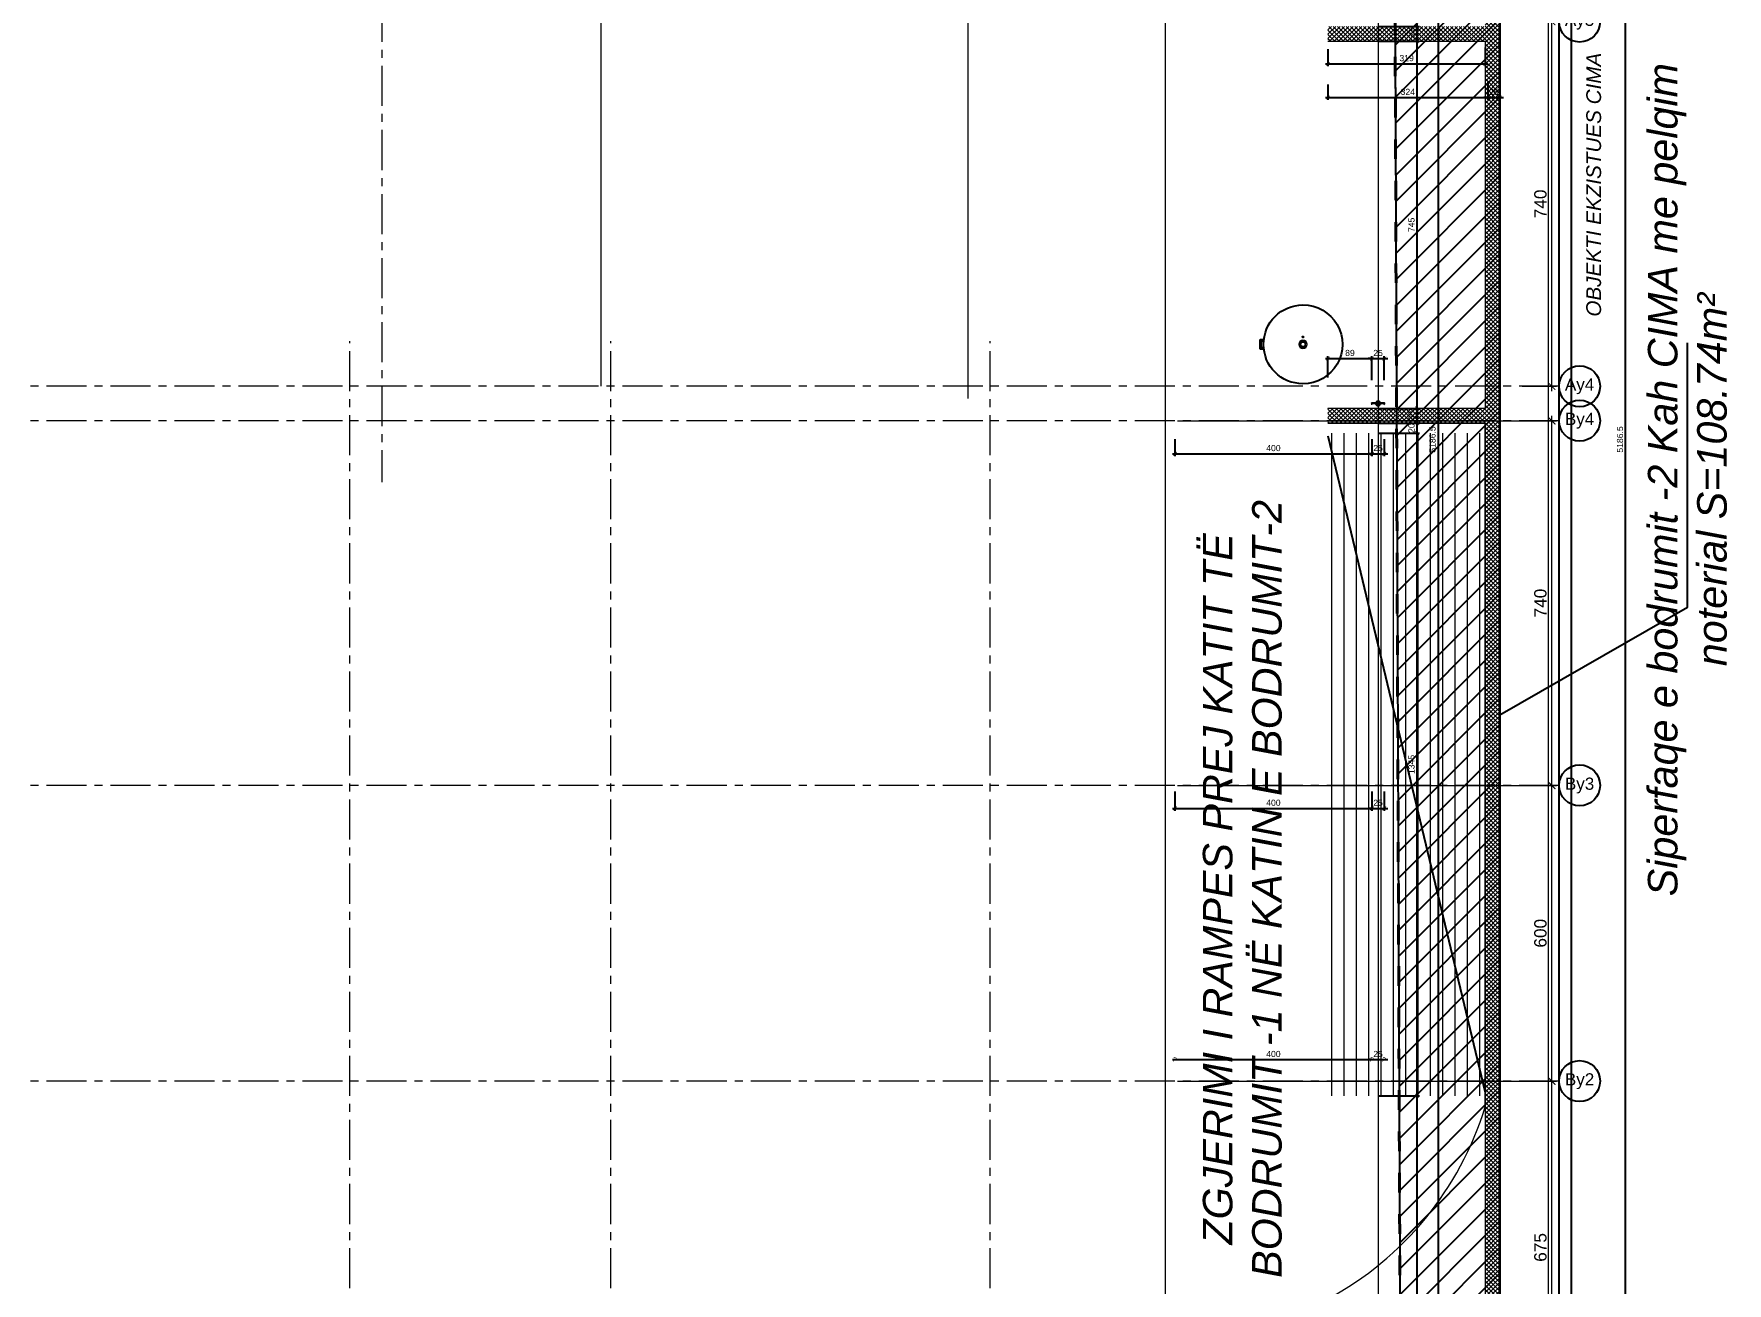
# Model space of a CAD drawing. Header units: centimetres. Extents: x 54080 to 84019, y -57712 to -39496.
# Drawn here: x 66778 to 70216, y -53832 to -51297 of the extents above; entities that cross this region are included whole.
import ezdxf
from ezdxf.enums import TextEntityAlignment as Align

# ---------------------------------------------------------------- set-up
doc = ezdxf.new("R2010")
doc.units = ezdxf.units.CM
doc.header["$LTSCALE"] = 50
doc.header["$MEASUREMENT"] = 0
for name, pattern in [('23486-A01$0${ Chain Double-Dash }', [0]), ('AXES', [2, 1.25, -0.25, 0.25, -0.25]), ('CACHE', [0.375, 0.25, -0.125]), ('CONTINU', [0]), ('Dot & Dashed', [335.138881, 158.75, -88.194444, 0, -88.194437])]:
    doc.linetypes.add(name, pattern=pattern)
doc.layers.get('0').update_dxf_attribs({"color": 8})
for name, color, linetype in [('AXES', 10, 'AXES'), ('BETON COUPE', 3, 'CONTINU'), ('BORD', 5, 'Continuous'), ('COTE 50ème', 1, 'Continuous'), ('TEXTE', 7, 'Continuous')]:
    doc.layers.add(name, color=color, linetype=linetype)
for name, color, linetype, lineweight in [('BETON CACHE', 4, 'CACHE', 5), ('BETON HACHURE', 253, 'Continuous', 13), ('EXISTANT BORD', 251, 'Continuous', 60), ('EXISTANT COUPE', 251, 'Continuous', 40), ('JOINT JEKTO', 150, 'AXES', 35), ('MACONNERIE COUPE', 7, 'Continuous', 30), ('New_SANITARI BANJO_Pen_No__15', 214, 'Continuous', 25)]:
    doc.layers.add(name, color=color, linetype=linetype, lineweight=lineweight)
doc.layers.add('FMULT', color=150, linetype='Continuous', plot=False)
doc.layers.add('HORS GEL', color=7, linetype='CACHE', lineweight=15, true_color=0x00661a)
doc.layers.add('New_2D Drafting - General_Pen_No__4', color=252, linetype='Continuous', lineweight=13, true_color=0x696969)
doc.styles.add('FN_TEXT_1.50', font='arial.ttf', dxfattribs={"height": 10})
doc.styles.add('RS_TEXT_1.50', font='arial.ttf', dxfattribs={"height": 12.5})
doc.styles.add('RS_TXT_100', font='arial.ttf', dxfattribs={"height": 25})
doc.styles.add('RS_TXT_50', font='arial.ttf', dxfattribs={"height": 12.5})
doc.dimstyles.new('RS_100CM_LINEAIRE', dxfattribs={"dimscale": 10, "dimtxt": 25, "dimasz": 1.5, "dimexe": 1, "dimexo": 2.5, "dimgap": 1, "dimtad": 1, "dimdec": 1, "dimrnd": 0.5, "dimdsep": 46, "dimtxsty": 'RS_TXT_100', "dimblk1": 'ARCHTICK', "dimblk2": 'ARCHTICK', "dimsah": 1, "dimcen": 2.5, "dimdle": 1, "dimclrt": 4, "dimadec": 0, "dimazin": 2, "dimtfac": 1, "dimtdec": 1, "dimtix": 1, "dimtmove": 2, "dimatfit": 3, "dimfxl": 1, "dimtolj": 1, "dimtzin": 0, "dimarcsym": 0})
doc.dimstyles.new('RS_50CM_LINEAIRE', dxfattribs={"dimscale": 5, "dimtxt": 12.5, "dimasz": 1.5, "dimexe": 1, "dimexo": 2.5, "dimgap": 1, "dimtad": 1, "dimdec": 1, "dimrnd": 0.5, "dimdsep": 46, "dimtxsty": 'RS_TXT_50', "dimblk1": 'ARCHTICK', "dimblk2": 'ARCHTICK', "dimsah": 1, "dimcen": 2.5, "dimdle": 1, "dimclrt": 4, "dimadec": 0, "dimazin": 2, "dimtfac": 1, "dimtdec": 1, "dimtix": 1, "dimtmove": 2, "dimatfit": 3, "dimfxl": 1, "dimtolj": 1, "dimtzin": 0, "dimarcsym": 0})

# ---------------------------------------------------------------- blocks, each defined once
blk = doc.blocks.new('AXES_FN')
at = {"color": 0, "linetype": 'Continuous'}
blk.add_circle((0, 15), 22.2, dxfattribs=at)
at = {"color": 0, "style": 'FN_TEXT_1.50'}
blk.add_attdef('AXES', text='', height=12.5, dxfattribs=at).set_placement((-48.9, 20.6), align=Align.MIDDLE_CENTER)
blk = doc.blocks.new('_ArchTick')
at = {"color": 0, "linetype": 'ByBlock', "const_width": 0.15}
blk.add_lwpolyline([(-0.5, -0.5), (0.5, 0.5)], dxfattribs=at)
blk = doc.blocks.new('*D124')
at = {"layer": 'AXES', "color": 0, "linetype": 'Continuous', "lineweight": -2, "ltscale": 0.5, "transparency": 16777216}
for p, q in [((75283.4, -42304.7), (75353.4, -42304.7)), ((75343.4, -43054.7), (75343.4, -42294.7)), ((75283.4, -43044.7), (75353.4, -43044.7))]:
    blk.add_line(p, q, dxfattribs=at)
at = {"layer": 'Defpoints', "color": 0, "linetype": 'Continuous', "ltscale": 0.5, "transparency": 16777216}
for p in [(75258.4, -42304.7), (75343.4, -42304.7), (75258.4, -43044.7)]:
    blk.add_point(p, dxfattribs=at)
at = {"layer": 'AXES', "color": 0, "linetype": 'Continuous', "lineweight": -2, "ltscale": 0.5, "transparency": 16777216, "xscale": 15, "yscale": 15, "zscale": 15}
for p, rotation in [((75343.4, -42304.7), 90), ((75343.4, -43044.7), 270)]:
    blk.add_blockref('_ArchTick', p, dxfattribs=dict(at, rotation=rotation))
at = {"layer": 'AXES', "color": 4, "linetype": 'Continuous', "lineweight": 5, "ltscale": 0.5, "transparency": 16777216, "insert": (75320.6, -42674.7), "char_height": 25, "attachment_point": 5, "rotation": 90, "style": 'RS_TXT_100'}
blk.add_mtext('\\A1;740', dxfattribs=at)
blk = doc.blocks.new('*D130')
at = {"layer": 'AXES', "color": 0, "linetype": 'Continuous', "lineweight": -2, "ltscale": 0.5, "transparency": 16777216}
for p, q in [((75343.4, -45139.7), (75343.4, -44444.7)), ((74583.4, -44454.7), (75353.4, -44454.7)), ((74583.4, -45129.7), (75353.4, -45129.7))]:
    blk.add_line(p, q, dxfattribs=at)
at = {"layer": 'Defpoints', "color": 0, "linetype": 'Continuous', "ltscale": 0.5, "transparency": 16777216}
for p in [(74558.4, -44454.7), (75343.4, -44454.7), (74558.4, -45129.7)]:
    blk.add_point(p, dxfattribs=at)
at = {"layer": 'AXES', "color": 0, "linetype": 'Continuous', "lineweight": -2, "ltscale": 0.5, "transparency": 16777216, "xscale": 15, "yscale": 15, "zscale": 15}
for p, rotation in [((75343.4, -44454.7), 90), ((75343.4, -45129.7), 270)]:
    blk.add_blockref('_ArchTick', p, dxfattribs=dict(at, rotation=rotation))
at = {"layer": 'AXES', "color": 4, "linetype": 'Continuous', "lineweight": 5, "ltscale": 0.5, "transparency": 16777216, "insert": (75320.6, -44792.2), "char_height": 25, "attachment_point": 5, "rotation": 90, "style": 'RS_TXT_100'}
blk.add_mtext('\\A1;675', dxfattribs=at)
blk = doc.blocks.new('*D131')
at = {"layer": 'AXES', "color": 0, "linetype": 'Continuous', "lineweight": -2, "ltscale": 0.5, "transparency": 16777216}
for p, q in [((74583.4, -43854.7), (75353.4, -43854.7)), ((75343.4, -44464.7), (75343.4, -43844.7)), ((74583.4, -44454.7), (75353.4, -44454.7))]:
    blk.add_line(p, q, dxfattribs=at)
at = {"layer": 'Defpoints', "color": 0, "linetype": 'Continuous', "ltscale": 0.5, "transparency": 16777216}
for p in [(74558.4, -43854.7), (75343.4, -43854.7), (74558.4, -44454.7)]:
    blk.add_point(p, dxfattribs=at)
at = {"layer": 'AXES', "color": 0, "linetype": 'Continuous', "lineweight": -2, "ltscale": 0.5, "transparency": 16777216, "xscale": 15, "yscale": 15, "zscale": 15}
for p, rotation in [((75343.4, -43854.7), 90), ((75343.4, -44454.7), 270)]:
    blk.add_blockref('_ArchTick', p, dxfattribs=dict(at, rotation=rotation))
at = {"layer": 'AXES', "color": 4, "linetype": 'Continuous', "lineweight": 5, "ltscale": 0.5, "transparency": 16777216, "insert": (75320.6, -44154.7), "char_height": 25, "attachment_point": 5, "rotation": 90, "style": 'RS_TXT_100'}
blk.add_mtext('\\A1;600', dxfattribs=at)
blk = doc.blocks.new('*D132')
at = {"layer": 'AXES', "color": 0, "linetype": 'Continuous', "lineweight": -2, "ltscale": 0.5, "transparency": 16777216}
for p, q in [((75343.4, -43864.7), (75343.4, -43104.7)), ((74583.4, -43114.7), (75353.4, -43114.7)), ((74583.4, -43854.7), (75353.4, -43854.7))]:
    blk.add_line(p, q, dxfattribs=at)
at = {"layer": 'Defpoints', "color": 0, "linetype": 'Continuous', "ltscale": 0.5, "transparency": 16777216}
for p in [(74558.4, -43114.7), (75343.4, -43114.7), (74558.4, -43854.7)]:
    blk.add_point(p, dxfattribs=at)
at = {"layer": 'AXES', "color": 0, "linetype": 'Continuous', "lineweight": -2, "ltscale": 0.5, "transparency": 16777216, "xscale": 15, "yscale": 15, "zscale": 15}
for p, rotation in [((75343.4, -43114.7), 90), ((75343.4, -43854.7), 270)]:
    blk.add_blockref('_ArchTick', p, dxfattribs=dict(at, rotation=rotation))
at = {"layer": 'AXES', "color": 4, "linetype": 'Continuous', "lineweight": 5, "ltscale": 0.5, "transparency": 16777216, "insert": (75320.6, -43484.7), "char_height": 25, "attachment_point": 5, "rotation": 90, "style": 'RS_TXT_100'}
blk.add_mtext('\\A1;740', dxfattribs=at)
blk = doc.blocks.new('*D1641')
at = {"layer": 'COTE 50ème', "color": 0, "lineweight": -2, "ltscale": 0.5, "transparency": 16777216}
for p, q in [((69089.8, -53378.8), (69499.8, -53378.8)), ((69094.8, -53374.7), (69094.8, -53373.8)), ((69494.8, -53374.7), (69494.8, -53373.8))]:
    blk.add_line(p, q, dxfattribs=at)
at = {"layer": 'Defpoints', "color": 0, "ltscale": 0.5, "transparency": 16777216}
for p in [(69094.8, -53387.2), (69494.8, -53378.8), (69494.8, -53387.2)]:
    blk.add_point(p, dxfattribs=at)
at = {"layer": 'COTE 50ème', "color": 0, "lineweight": -2, "ltscale": 0.5, "transparency": 16777216, "xscale": 7.5, "yscale": 7.5, "zscale": 7.5, "rotation": 180}
blk.add_blockref('_ArchTick', (69094.8, -53378.8), dxfattribs=at)
at = {"layer": 'COTE 50ème', "color": 0, "lineweight": -2, "ltscale": 0.5, "transparency": 16777216, "xscale": 7.5, "yscale": 7.5, "zscale": 7.5}
blk.add_blockref('_ArchTick', (69494.8, -53378.8), dxfattribs=at)
at = {"layer": 'COTE 50ème', "color": 4, "ltscale": 0.5, "transparency": 16777216, "insert": (69294.8, -53367.4), "char_height": 12.5, "attachment_point": 5, "style": 'RS_TXT_50'}
blk.add_mtext('\\A1;400', dxfattribs=at)
blk = doc.blocks.new('*D1642')
at = {"layer": 'COTE 50ème', "color": 0, "lineweight": -2, "ltscale": 0.5, "transparency": 16777216}
for p, q in [((69494.8, -53378.8), (69487.3, -53378.8)), ((69494.8, -53374.7), (69494.8, -53373.8)), ((69494.8, -53378.8), (69519.8, -53378.8)), ((69519.8, -53374.7), (69519.8, -53373.8)), ((69519.8, -53378.8), (69527.3, -53378.8))]:
    blk.add_line(p, q, dxfattribs=at)
at = {"layer": 'Defpoints', "color": 0, "ltscale": 0.5, "transparency": 16777216}
for p in [(69494.8, -53387.2), (69519.8, -53378.8), (69519.8, -53387.2)]:
    blk.add_point(p, dxfattribs=at)
at = {"layer": 'COTE 50ème', "color": 0, "lineweight": -2, "ltscale": 0.5, "transparency": 16777216, "xscale": 7.5, "yscale": 7.5, "zscale": 7.5}
blk.add_blockref('_ArchTick', (69494.8, -53378.8), dxfattribs=at)
at = {"layer": 'COTE 50ème', "color": 0, "lineweight": -2, "ltscale": 0.5, "transparency": 16777216, "xscale": 7.5, "yscale": 7.5, "zscale": 7.5, "rotation": 180}
blk.add_blockref('_ArchTick', (69519.8, -53378.8), dxfattribs=at)
at = {"layer": 'COTE 50ème', "color": 4, "ltscale": 0.5, "transparency": 16777216, "insert": (69507.3, -53367.4), "char_height": 12.5, "attachment_point": 5, "style": 'RS_TXT_50'}
blk.add_mtext('\\A1;25', dxfattribs=at)
blk = doc.blocks.new('*D1663')
at = {"layer": 'COTE 50ème', "color": 0, "lineweight": -2, "ltscale": 0.5, "transparency": 16777216}
for p, q in [((69094.8, -52834.9), (69094.8, -52874)), ((69494.8, -52834.9), (69494.8, -52874)), ((69089.8, -52869), (69499.8, -52869))]:
    blk.add_line(p, q, dxfattribs=at)
at = {"layer": 'Defpoints', "color": 0, "ltscale": 0.5, "transparency": 16777216}
for p in [(69094.8, -52822.4), (69494.8, -52822.4), (69494.8, -52869)]:
    blk.add_point(p, dxfattribs=at)
at = {"layer": 'COTE 50ème', "color": 0, "lineweight": -2, "ltscale": 0.5, "transparency": 16777216, "xscale": 7.5, "yscale": 7.5, "zscale": 7.5, "rotation": 180}
blk.add_blockref('_ArchTick', (69094.8, -52869), dxfattribs=at)
at = {"layer": 'COTE 50ème', "color": 0, "lineweight": -2, "ltscale": 0.5, "transparency": 16777216, "xscale": 7.5, "yscale": 7.5, "zscale": 7.5}
blk.add_blockref('_ArchTick', (69494.8, -52869), dxfattribs=at)
at = {"layer": 'COTE 50ème', "color": 4, "ltscale": 0.5, "transparency": 16777216, "insert": (69294.8, -52857.6), "char_height": 12.5, "attachment_point": 5, "style": 'RS_TXT_50'}
blk.add_mtext('\\A1;400', dxfattribs=at)
blk = doc.blocks.new('*D1664')
at = {"layer": 'COTE 50ème', "color": 0, "lineweight": -2, "ltscale": 0.5, "transparency": 16777216}
for p, q in [((69494.8, -52834.9), (69494.8, -52874)), ((69519.8, -52834.9), (69519.8, -52874)), ((69494.8, -52869), (69487.3, -52869)), ((69494.8, -52869), (69519.8, -52869)), ((69519.8, -52869), (69527.3, -52869))]:
    blk.add_line(p, q, dxfattribs=at)
at = {"layer": 'Defpoints', "color": 0, "ltscale": 0.5, "transparency": 16777216}
for p in [(69494.8, -52822.4), (69519.8, -52822.4), (69519.8, -52869)]:
    blk.add_point(p, dxfattribs=at)
at = {"layer": 'COTE 50ème', "color": 0, "lineweight": -2, "ltscale": 0.5, "transparency": 16777216, "xscale": 7.5, "yscale": 7.5, "zscale": 7.5}
blk.add_blockref('_ArchTick', (69494.8, -52869), dxfattribs=at)
at = {"layer": 'COTE 50ème', "color": 0, "lineweight": -2, "ltscale": 0.5, "transparency": 16777216, "xscale": 7.5, "yscale": 7.5, "zscale": 7.5, "rotation": 180}
blk.add_blockref('_ArchTick', (69519.8, -52869), dxfattribs=at)
at = {"layer": 'COTE 50ème', "color": 4, "ltscale": 0.5, "transparency": 16777216, "insert": (69507.3, -52857.6), "char_height": 12.5, "attachment_point": 5, "style": 'RS_TXT_50'}
blk.add_mtext('\\A1;25', dxfattribs=at)
blk = doc.blocks.new('*D1768')
at = {"layer": 'COTE 50ème', "color": 0, "lineweight": -2, "ltscale": 0.5, "transparency": 16777216}
for p, q in [((69400.6, -51956.2), (69499.8, -51956.2)), ((69405.6, -51994.3), (69405.6, -51951.2)), ((69494.8, -51999.9), (69494.8, -51951.2))]:
    blk.add_line(p, q, dxfattribs=at)
at = {"layer": 'Defpoints', "color": 0, "ltscale": 0.5, "transparency": 16777216}
for p in [(69494.8, -51956.2), (69405.6, -52006.8), (69494.8, -52012.4)]:
    blk.add_point(p, dxfattribs=at)
at = {"layer": 'COTE 50ème', "color": 0, "lineweight": -2, "ltscale": 0.5, "transparency": 16777216, "xscale": 7.5, "yscale": 7.5, "zscale": 7.5, "rotation": 180}
blk.add_blockref('_ArchTick', (69405.6, -51956.2), dxfattribs=at)
at = {"layer": 'COTE 50ème', "color": 0, "lineweight": -2, "ltscale": 0.5, "transparency": 16777216, "xscale": 7.5, "yscale": 7.5, "zscale": 7.5}
blk.add_blockref('_ArchTick', (69494.8, -51956.2), dxfattribs=at)
at = {"layer": 'COTE 50ème', "color": 4, "ltscale": 0.5, "transparency": 16777216, "insert": (69450.2, -51944.9), "char_height": 12.5, "attachment_point": 5, "style": 'RS_TXT_50'}
blk.add_mtext('\\A1;89', dxfattribs=at)
blk = doc.blocks.new('*D1769')
at = {"layer": 'COTE 50ème', "color": 0, "lineweight": -2, "ltscale": 0.5, "transparency": 16777216}
for p, q in [((69494.8, -51956.2), (69487.3, -51956.2)), ((69494.8, -51999.9), (69494.8, -51951.2)), ((69494.8, -51956.2), (69519.8, -51956.2)), ((69519.8, -51999.9), (69519.8, -51951.2)), ((69519.8, -51956.2), (69527.3, -51956.2))]:
    blk.add_line(p, q, dxfattribs=at)
at = {"layer": 'Defpoints', "color": 0, "ltscale": 0.5, "transparency": 16777216}
for p in [(69519.8, -51956.2), (69494.8, -52012.4), (69519.8, -52012.4)]:
    blk.add_point(p, dxfattribs=at)
at = {"layer": 'COTE 50ème', "color": 0, "lineweight": -2, "ltscale": 0.5, "transparency": 16777216, "xscale": 7.5, "yscale": 7.5, "zscale": 7.5}
blk.add_blockref('_ArchTick', (69494.8, -51956.2), dxfattribs=at)
at = {"layer": 'COTE 50ème', "color": 0, "lineweight": -2, "ltscale": 0.5, "transparency": 16777216, "xscale": 7.5, "yscale": 7.5, "zscale": 7.5, "rotation": 180}
blk.add_blockref('_ArchTick', (69519.8, -51956.2), dxfattribs=at)
at = {"layer": 'COTE 50ème', "color": 4, "ltscale": 0.5, "transparency": 16777216, "insert": (69507.3, -51944.9), "char_height": 12.5, "attachment_point": 5, "style": 'RS_TXT_50'}
blk.add_mtext('\\A1;25', dxfattribs=at)
blk = doc.blocks.new('*D1784')
at = {"layer": 'COTE 50ème', "color": 0, "lineweight": -2, "ltscale": 0.5, "transparency": 16777216}
for p, q in [((69089.8, -52149.3), (69499.8, -52149.3)), ((69094.8, -52119.9), (69094.8, -52154.3)), ((69494.8, -52119.9), (69494.8, -52154.3))]:
    blk.add_line(p, q, dxfattribs=at)
at = {"layer": 'Defpoints', "color": 0, "ltscale": 0.5, "transparency": 16777216}
for p in [(69094.8, -52107.4), (69494.8, -52107.4), (69494.8, -52149.3)]:
    blk.add_point(p, dxfattribs=at)
at = {"layer": 'COTE 50ème', "color": 0, "lineweight": -2, "ltscale": 0.5, "transparency": 16777216, "xscale": 7.5, "yscale": 7.5, "zscale": 7.5, "rotation": 180}
blk.add_blockref('_ArchTick', (69094.8, -52149.3), dxfattribs=at)
at = {"layer": 'COTE 50ème', "color": 0, "lineweight": -2, "ltscale": 0.5, "transparency": 16777216, "xscale": 7.5, "yscale": 7.5, "zscale": 7.5}
blk.add_blockref('_ArchTick', (69494.8, -52149.3), dxfattribs=at)
at = {"layer": 'COTE 50ème', "color": 4, "ltscale": 0.5, "transparency": 16777216, "insert": (69294.8, -52137.9), "char_height": 12.5, "attachment_point": 5, "style": 'RS_TXT_50'}
blk.add_mtext('\\A1;400', dxfattribs=at)
blk = doc.blocks.new('*D1785')
at = {"layer": 'COTE 50ème', "color": 0, "lineweight": -2, "ltscale": 0.5, "transparency": 16777216}
for p, q in [((69494.8, -52149.3), (69487.3, -52149.3)), ((69494.8, -52119.9), (69494.8, -52154.3)), ((69494.8, -52149.3), (69519.8, -52149.3)), ((69519.8, -52119.9), (69519.8, -52154.3)), ((69519.8, -52149.3), (69527.3, -52149.3))]:
    blk.add_line(p, q, dxfattribs=at)
at = {"layer": 'Defpoints', "color": 0, "ltscale": 0.5, "transparency": 16777216}
for p in [(69494.8, -52107.4), (69519.8, -52107.4), (69519.8, -52149.3)]:
    blk.add_point(p, dxfattribs=at)
at = {"layer": 'COTE 50ème', "color": 0, "lineweight": -2, "ltscale": 0.5, "transparency": 16777216, "xscale": 7.5, "yscale": 7.5, "zscale": 7.5}
blk.add_blockref('_ArchTick', (69494.8, -52149.3), dxfattribs=at)
at = {"layer": 'COTE 50ème', "color": 0, "lineweight": -2, "ltscale": 0.5, "transparency": 16777216, "xscale": 7.5, "yscale": 7.5, "zscale": 7.5, "rotation": 180}
blk.add_blockref('_ArchTick', (69519.8, -52149.3), dxfattribs=at)
at = {"layer": 'COTE 50ème', "color": 4, "ltscale": 0.5, "transparency": 16777216, "insert": (69507.3, -52137.9), "char_height": 12.5, "attachment_point": 5, "style": 'RS_TXT_50'}
blk.add_mtext('\\A1;25', dxfattribs=at)
blk = doc.blocks.new('*D1803')
at = {"layer": 'COTE 50ème', "color": 0, "lineweight": -2, "ltscale": 0.5, "transparency": 16777216}
for p, q in [((69724.8, -51324.9), (69724.8, -51363)), ((69400.6, -51358), (69729.8, -51358)), ((69405.6, -51328.3), (69405.6, -51363))]:
    blk.add_line(p, q, dxfattribs=at)
at = {"layer": 'Defpoints', "color": 0, "ltscale": 0.5, "transparency": 16777216}
for p in [(69405.6, -51315.8), (69724.8, -51312.4), (69724.8, -51358)]:
    blk.add_point(p, dxfattribs=at)
at = {"layer": 'COTE 50ème', "color": 0, "lineweight": -2, "ltscale": 0.5, "transparency": 16777216, "xscale": 7.5, "yscale": 7.5, "zscale": 7.5, "rotation": 180}
blk.add_blockref('_ArchTick', (69405.6, -51358), dxfattribs=at)
at = {"layer": 'COTE 50ème', "color": 0, "lineweight": -2, "ltscale": 0.5, "transparency": 16777216, "xscale": 7.5, "yscale": 7.5, "zscale": 7.5}
blk.add_blockref('_ArchTick', (69724.8, -51358), dxfattribs=at)
at = {"layer": 'COTE 50ème', "color": 4, "ltscale": 0.5, "transparency": 16777216, "insert": (69565.2, -51346.6), "char_height": 12.5, "attachment_point": 5, "style": 'RS_TXT_50'}
blk.add_mtext('\\A1;319', dxfattribs=at)
blk = doc.blocks.new('*D1892')
at = {"layer": 'COTE 50ème', "color": 0, "lineweight": -2, "ltscale": 0.5, "transparency": 16777216}
for p, q in [((69507.3, -53452.2), (69591.5, -53452.2)), ((69586.5, -54693.5), (69586.5, -53447.2)), ((69532.3, -54688.5), (69591.5, -54688.5))]:
    blk.add_line(p, q, dxfattribs=at)
at = {"layer": 'Defpoints', "color": 0, "ltscale": 0.5, "transparency": 16777216}
for p in [(69494.8, -53452.2), (69586.5, -53452.2), (69519.8, -54688.5)]:
    blk.add_point(p, dxfattribs=at)
at = {"layer": 'COTE 50ème', "color": 0, "lineweight": -2, "ltscale": 0.5, "transparency": 16777216, "xscale": 7.5, "yscale": 7.5, "zscale": 7.5}
for p, rotation in [((69586.5, -53452.2), 90), ((69586.5, -54688.5), 270)]:
    blk.add_blockref('_ArchTick', p, dxfattribs=dict(at, rotation=rotation))
at = {"layer": 'COTE 50ème', "color": 4, "ltscale": 0.5, "transparency": 16777216, "insert": (69575.1, -54070.4), "char_height": 12.5, "attachment_point": 5, "rotation": 90, "style": 'RS_TXT_50'}
blk.add_mtext('\\A1;1236.5', dxfattribs=at)
blk = doc.blocks.new('*D1893')
at = {"layer": 'COTE 50ème', "color": 0, "lineweight": -2, "ltscale": 0.5, "transparency": 16777216}
for p, q in [((69507.3, -52107.4), (69591.5, -52107.4)), ((69586.5, -53457.2), (69586.5, -52102.4)), ((69507.3, -53452.2), (69591.5, -53452.2))]:
    blk.add_line(p, q, dxfattribs=at)
at = {"layer": 'Defpoints', "color": 0, "ltscale": 0.5, "transparency": 16777216}
for p in [(69494.8, -52107.4), (69586.5, -52107.4), (69494.8, -53452.2)]:
    blk.add_point(p, dxfattribs=at)
at = {"layer": 'COTE 50ème', "color": 0, "lineweight": -2, "ltscale": 0.5, "transparency": 16777216, "xscale": 7.5, "yscale": 7.5, "zscale": 7.5}
for p, rotation in [((69586.5, -52107.4), 90), ((69586.5, -53452.2), 270)]:
    blk.add_blockref('_ArchTick', p, dxfattribs=dict(at, rotation=rotation))
at = {"layer": 'COTE 50ème', "color": 4, "ltscale": 0.5, "transparency": 16777216, "insert": (69575.1, -52779.8), "char_height": 12.5, "attachment_point": 5, "rotation": 90, "style": 'RS_TXT_50'}
blk.add_mtext('\\A1;1345', dxfattribs=at)
blk = doc.blocks.new('*D1894')
at = {"layer": 'COTE 50ème', "color": 0, "lineweight": -2, "ltscale": 0.5, "transparency": 16777216}
for p, q in [((69586.5, -52087.4), (69586.5, -52079.9)), ((69507.3, -52087.4), (69591.5, -52087.4)), ((69507.3, -52107.4), (69591.5, -52107.4)), ((69586.5, -52107.4), (69586.5, -52087.4)), ((69586.5, -52107.4), (69586.5, -52114.9))]:
    blk.add_line(p, q, dxfattribs=at)
at = {"layer": 'Defpoints', "color": 0, "ltscale": 0.5, "transparency": 16777216}
for p in [(69494.8, -52087.4), (69494.8, -52107.4), (69586.5, -52087.4)]:
    blk.add_point(p, dxfattribs=at)
at = {"layer": 'COTE 50ème', "color": 0, "lineweight": -2, "ltscale": 0.5, "transparency": 16777216, "xscale": 7.5, "yscale": 7.5, "zscale": 7.5}
for p, rotation in [((69586.5, -52087.4), 270), ((69586.5, -52107.4), 90)]:
    blk.add_blockref('_ArchTick', p, dxfattribs=dict(at, rotation=rotation))
at = {"layer": 'COTE 50ème', "color": 4, "ltscale": 0.5, "transparency": 16777216, "insert": (69575.1, -52097.4), "char_height": 12.5, "attachment_point": 5, "rotation": 90, "style": 'RS_TXT_50'}
blk.add_mtext('\\A1;20', dxfattribs=at)
blk = doc.blocks.new('*D1895')
at = {"layer": 'COTE 50ème', "color": 0, "lineweight": -2, "ltscale": 0.5, "transparency": 16777216}
for p, q in [((69507.3, -52057.4), (69591.5, -52057.4)), ((69586.5, -52092.4), (69586.5, -52052.4)), ((69507.3, -52087.4), (69591.5, -52087.4))]:
    blk.add_line(p, q, dxfattribs=at)
at = {"layer": 'Defpoints', "color": 0, "ltscale": 0.5, "transparency": 16777216}
for p in [(69494.8, -52057.4), (69586.5, -52057.4), (69494.8, -52087.4)]:
    blk.add_point(p, dxfattribs=at)
at = {"layer": 'COTE 50ème', "color": 0, "lineweight": -2, "ltscale": 0.5, "transparency": 16777216, "xscale": 7.5, "yscale": 7.5, "zscale": 7.5}
for p, rotation in [((69586.5, -52057.4), 90), ((69586.5, -52087.4), 270)]:
    blk.add_blockref('_ArchTick', p, dxfattribs=dict(at, rotation=rotation))
at = {"layer": 'COTE 50ème', "color": 4, "ltscale": 0.5, "transparency": 16777216, "insert": (69575.1, -52072.4), "char_height": 12.5, "attachment_point": 5, "rotation": 90, "style": 'RS_TXT_50'}
blk.add_mtext('\\A1;30', dxfattribs=at)
blk = doc.blocks.new('*D1896')
at = {"layer": 'COTE 50ème', "color": 0, "lineweight": -2, "ltscale": 0.5, "transparency": 16777216}
for p, q in [((69507.3, -51312.4), (69591.5, -51312.4)), ((69586.5, -52062.4), (69586.5, -51307.4)), ((69507.3, -52057.4), (69591.5, -52057.4))]:
    blk.add_line(p, q, dxfattribs=at)
at = {"layer": 'Defpoints', "color": 0, "ltscale": 0.5, "transparency": 16777216}
for p in [(69494.8, -51312.4), (69586.5, -51312.4), (69494.8, -52057.4)]:
    blk.add_point(p, dxfattribs=at)
at = {"layer": 'COTE 50ème', "color": 0, "lineweight": -2, "ltscale": 0.5, "transparency": 16777216, "xscale": 7.5, "yscale": 7.5, "zscale": 7.5}
for p, rotation in [((69586.5, -51312.4), 90), ((69586.5, -52057.4), 270)]:
    blk.add_blockref('_ArchTick', p, dxfattribs=dict(at, rotation=rotation))
at = {"layer": 'COTE 50ème', "color": 4, "ltscale": 0.5, "transparency": 16777216, "insert": (69575.1, -51684.9), "char_height": 12.5, "attachment_point": 5, "rotation": 90, "style": 'RS_TXT_50'}
blk.add_mtext('\\A1;745', dxfattribs=at)
blk = doc.blocks.new('*D1897')
at = {"layer": 'COTE 50ème', "color": 0, "lineweight": -2, "ltscale": 0.5, "transparency": 16777216}
for p, q in [((69507.3, -51282.4), (69591.5, -51282.4)), ((69586.5, -51317.4), (69586.5, -51277.4)), ((69507.3, -51312.4), (69591.5, -51312.4))]:
    blk.add_line(p, q, dxfattribs=at)
at = {"layer": 'Defpoints', "color": 0, "ltscale": 0.5, "transparency": 16777216}
for p in [(69494.8, -51282.4), (69586.5, -51282.4), (69494.8, -51312.4)]:
    blk.add_point(p, dxfattribs=at)
at = {"layer": 'COTE 50ème', "color": 0, "lineweight": -2, "ltscale": 0.5, "transparency": 16777216, "xscale": 7.5, "yscale": 7.5, "zscale": 7.5}
for p, rotation in [((69586.5, -51282.4), 90), ((69586.5, -51312.4), 270)]:
    blk.add_blockref('_ArchTick', p, dxfattribs=dict(at, rotation=rotation))
at = {"layer": 'COTE 50ème', "color": 4, "ltscale": 0.5, "transparency": 16777216, "insert": (69575.1, -51297.4), "char_height": 12.5, "attachment_point": 5, "rotation": 90, "style": 'RS_TXT_50'}
blk.add_mtext('\\A1;30', dxfattribs=at)
blk = doc.blocks.new('*D1900')
at = {"layer": 'COTE 50ème', "color": 0, "lineweight": -2, "ltscale": 0.5, "transparency": 16777216}
for p, q in [((69532.3, -49527.2), (69634.2, -49527.2)), ((69629.2, -49522.2), (69629.2, -54718.5)), ((69532.3, -54713.5), (69634.2, -54713.5))]:
    blk.add_line(p, q, dxfattribs=at)
at = {"layer": 'Defpoints', "color": 0, "ltscale": 0.5, "transparency": 16777216}
for p in [(69519.8, -49527.2), (69519.8, -54713.5), (69629.2, -54713.5)]:
    blk.add_point(p, dxfattribs=at)
at = {"layer": 'COTE 50ème', "color": 0, "lineweight": -2, "ltscale": 0.5, "transparency": 16777216, "xscale": 7.5, "yscale": 7.5, "zscale": 7.5}
for p, rotation in [((69629.2, -49527.2), 90), ((69629.2, -54713.5), 270)]:
    blk.add_blockref('_ArchTick', p, dxfattribs=dict(at, rotation=rotation))
at = {"layer": 'COTE 50ème', "color": 4, "ltscale": 0.5, "transparency": 16777216, "insert": (69617.8, -52120.4), "char_height": 12.5, "attachment_point": 5, "rotation": 90, "style": 'RS_TXT_50'}
blk.add_mtext('\\A1;5186.5', dxfattribs=at)
blk = doc.blocks.new('*D1928')
at = {"layer": 'COTE 50ème', "color": 0, "lineweight": -2, "ltscale": 0.5, "transparency": 16777216}
for p, q in [((69400.6, -51426.4), (69734.8, -51426.4)), ((69405.6, -51400.4), (69405.6, -51431.4)), ((69729.8, -51394.6), (69729.8, -51431.4))]:
    blk.add_line(p, q, dxfattribs=at)
at = {"layer": 'Defpoints', "color": 0, "ltscale": 0.5, "transparency": 16777216}
for p in [(69405.6, -51387.9), (69729.8, -51382.1), (69729.8, -51426.4)]:
    blk.add_point(p, dxfattribs=at)
at = {"layer": 'COTE 50ème', "color": 0, "lineweight": -2, "ltscale": 0.5, "transparency": 16777216, "xscale": 7.5, "yscale": 7.5, "zscale": 7.5, "rotation": 180}
blk.add_blockref('_ArchTick', (69405.6, -51426.4), dxfattribs=at)
at = {"layer": 'COTE 50ème', "color": 0, "lineweight": -2, "ltscale": 0.5, "transparency": 16777216, "xscale": 7.5, "yscale": 7.5, "zscale": 7.5}
blk.add_blockref('_ArchTick', (69729.8, -51426.4), dxfattribs=at)
at = {"layer": 'COTE 50ème', "color": 4, "ltscale": 0.5, "transparency": 16777216, "insert": (69567.7, -51415.1), "char_height": 12.5, "attachment_point": 5, "style": 'RS_TXT_50'}
blk.add_mtext('\\A1;324', dxfattribs=at)
blk = doc.blocks.new('*D1929')
at = {"layer": 'COTE 50ème', "color": 0, "lineweight": -2, "ltscale": 0.5, "transparency": 16777216}
for p, q in [((69729.8, -51426.4), (69722.3, -51426.4)), ((69729.8, -51394.6), (69729.8, -51431.4)), ((69729.8, -51426.4), (69754.7, -51426.4)), ((69754.7, -51394.6), (69754.7, -51431.4)), ((69754.7, -51426.4), (69762.2, -51426.4))]:
    blk.add_line(p, q, dxfattribs=at)
at = {"layer": 'Defpoints', "color": 0, "ltscale": 0.5, "transparency": 16777216}
for p in [(69729.8, -51382.1), (69754.7, -51382.1), (69754.7, -51426.4)]:
    blk.add_point(p, dxfattribs=at)
at = {"layer": 'COTE 50ème', "color": 0, "lineweight": -2, "ltscale": 0.5, "transparency": 16777216, "xscale": 7.5, "yscale": 7.5, "zscale": 7.5}
blk.add_blockref('_ArchTick', (69729.8, -51426.4), dxfattribs=at)
at = {"layer": 'COTE 50ème', "color": 0, "lineweight": -2, "ltscale": 0.5, "transparency": 16777216, "xscale": 7.5, "yscale": 7.5, "zscale": 7.5, "rotation": 180}
blk.add_blockref('_ArchTick', (69754.7, -51426.4), dxfattribs=at)
at = {"layer": 'COTE 50ème', "color": 4, "ltscale": 0.5, "transparency": 16777216, "insert": (69742.3, -51415.1), "char_height": 12.5, "attachment_point": 5, "style": 'RS_TXT_50'}
blk.add_mtext('\\A1;25', dxfattribs=at)
blk = doc.blocks.new('*D1940')
at = {"layer": 'COTE 50ème', "color": 0, "lineweight": -2, "ltscale": 0.5, "transparency": 16777216}
for p, q in [((69767.2, -49527.2), (70014.9, -49527.2)), ((70009.9, -54718.5), (70009.9, -49522.2)), ((69767.2, -54713.5), (70014.9, -54713.5))]:
    blk.add_line(p, q, dxfattribs=at)
at = {"layer": 'Defpoints', "color": 0, "ltscale": 0.5, "transparency": 16777216}
for p in [(69754.7, -49527.2), (70009.9, -49527.2), (69754.7, -54713.5)]:
    blk.add_point(p, dxfattribs=at)
at = {"layer": 'COTE 50ème', "color": 0, "lineweight": -2, "ltscale": 0.5, "transparency": 16777216, "xscale": 7.5, "yscale": 7.5, "zscale": 7.5}
for p, rotation in [((70009.9, -49527.2), 90), ((70009.9, -54713.5), 270)]:
    blk.add_blockref('_ArchTick', p, dxfattribs=dict(at, rotation=rotation))
at = {"layer": 'COTE 50ème', "color": 4, "ltscale": 0.5, "transparency": 16777216, "insert": (69998.5, -52120.4), "char_height": 12.5, "attachment_point": 5, "rotation": 90, "style": 'RS_TXT_50'}
blk.add_mtext('\\A1;5186.5', dxfattribs=at)
blk = doc.blocks.new('A$C99aa3423')
at = {"layer": 'AXES', "lineweight": 5, "ltscale": 1.3}
for p, q in [((805, 1580), (805, -1344.97)), ((740, -4150), (740, -1058.41)), ((1270, -4150), (1270, -1058.41)), ((2040, -4150), (2040, -1058.41)), ((3195, -1150), (-1985, -1150)), ((3195, -1220), (-1985, -1220)), ((3195, -1960), (-1985, -1960)), ((3195, -2560), (-1985, -2560))]:
    blk.add_line(p, q, dxfattribs=at)
at = {"layer": 'HORS GEL', "linetype": '23486-A01$0${ Chain Double-Dash }', "ltscale": 1.2}
for p, q in [((1250, -1150), (1250, 1580)), ((1995, -1175), (1995, 1580)), ((2395, 1580), (2395, -4150)), ((2827.5, 1580), (2827.5, -4150))]:
    blk.add_line(p, q, dxfattribs=at)
at = {"layer": 'AXES', "linetype": 'ByBlock'}
ref = blk.add_blockref('AXES_FN', (3208.46, -410), dxfattribs=dict(at, xscale=1.875, yscale=1.875, zscale=1.875, rotation=270))
ref.add_attrib('AXES', 'Ay3', dxfattribs={"layer": '0', "color": 0, "height": 24.75, "style": 'RS_TEXT_1.50'}).set_placement((3236.59, -410), align=Align.MIDDLE)
ref = blk.add_blockref('AXES_FN', (3208.46, -1150), dxfattribs=dict(at, xscale=1.875, yscale=1.875, zscale=1.875, rotation=270))
ref.add_attrib('AXES', 'Ay4', dxfattribs={"layer": '0', "color": 0, "height": 24.75, "style": 'RS_TEXT_1.50'}).set_placement((3236.59, -1150), align=Align.MIDDLE)
ref = blk.add_blockref('AXES_FN', (3208.46, -1220), dxfattribs=dict(at, xscale=1.875, yscale=1.875, zscale=1.875, rotation=270))
ref.add_attrib('AXES', 'By4', dxfattribs={"layer": '0', "color": 0, "height": 24.75, "style": 'RS_TEXT_1.50'}).set_placement((3236.59, -1220), align=Align.MIDDLE)
ref = blk.add_blockref('AXES_FN', (3208.46, -1960), dxfattribs=dict(at, xscale=1.875, yscale=1.875, zscale=1.875, rotation=270))
ref.add_attrib('AXES', 'By3', dxfattribs={"layer": '0', "color": 0, "height": 24.75, "style": 'RS_TEXT_1.50'}).set_placement((3236.59, -1960), align=Align.MIDDLE)
ref = blk.add_blockref('AXES_FN', (3208.46, -2560), dxfattribs=dict(at, xscale=1.875, yscale=1.875, zscale=1.875, rotation=270))
ref.add_attrib('AXES', 'By2', dxfattribs={"layer": '0', "color": 0, "height": 24.75, "style": 'RS_TEXT_1.50'}).set_placement((3236.59, -2560), align=Align.MIDDLE)
at = {"layer": 'AXES', "linetype": 'Continuous', "lineweight": 5, "ltscale": 0.5}
for base, p1, p2, picture, middle in [((3179.95, -410), (3095, -1150), (3095, -410), '*D124', (3157.18, -780)), ((3179.95, -1220), (2395, -1960), (2395, -1220), '*D132', (3157.18, -1590)), ((3179.95, -1960), (2395, -2560), (2395, -1960), '*D131', (3157.18, -2260)), ((3179.95, -2560), (2395, -3235), (2395, -2560), '*D130', (3157.18, -2897.5))]:
    dim = blk.add_linear_dim(base=base, p1=p1, p2=p2, angle=270, dimstyle='RS_100CM_LINEAIRE', dxfattribs=at)
    dim.commit()
    dim.dimension.update_dxf_attribs({"geometry": picture, "text_midpoint": middle, "insert": (-72163.45, 41894.73)})

msp = doc.modelspace()

# ---------------------------------------------------------------- hatches: boundary and pattern name
at = {"layer": 'BETON HACHURE', "transparency": 33554585}
h = msp.add_hatch(dxfattribs=at)
h.set_pattern_fill('ANSI37', color=256, scale=50, angle=270, style=0)
h.set_pattern_definition([(315, (11338.585, 19655.393), (4.4194174, 4.4194174), []), (45, (11338.585, 19655.393), (-4.4194174, 4.4194174), [])])
h.paths.add_polyline_path([(66834.8, -51847.22), (66859.8, -51847.22), (66859.8, -52172.22), (66834.8, -52172.22)], flags=0)
h.paths.add_polyline_path([(66834.8, -51847.22), (66859.8, -51847.22), (66859.8, -52172.22), (66834.8, -52172.22)], flags=0)
edge = h.paths.add_edge_path(flags=0)
edge.add_arc((68674.79, -51272.36), 40, 0, 360)
edge = h.paths.add_edge_path(flags=0)
edge.add_arc((68674.79, -51272.36), 40, 0, 360)
h.paths.add_polyline_path([(69405.58, -49527.22), (69405.58, -54702.29), (69754.71, -54736.58), (69754.8, -54713.51), (69754.8, -49527.22)])
h.paths.add_polyline_path([(69405.58, -49552.22), (69405.58, -51282.36), (69724.8, -51282.36), (69724.8, -49552.22)])
h.paths.add_polyline_path([(69405.58, -51312.36), (69405.58, -52057.36), (69724.8, -52057.36), (69724.8, -51312.36)])
h.paths.add_polyline_path([(69405.58, -52087.36), (69405.58, -54677.51), (69724.8, -54709.01), (69724.8, -52087.36)])
at = {"layer": 'COTE 50ème', "ltscale": 50, "true_color": 0xfecc66, "transparency": 33554559}
h = msp.add_hatch(dxfattribs=at)
h.set_pattern_fill('ANSI31', color=31, scale=300)
h.paths.add_polyline_path([(69554.91, -54713.51), (69754.71, -54713.51), (69754.71, -49527.22), (69535.14, -49527.22)])
at = {"layer": 'New_2D Drafting - General_Pen_No__4', "linetype": 'Continuous', "lineweight": 0, "true_color": 0xc7c8ca, "transparency": 33554546}
h = msp.add_hatch(dxfattribs=at)
h.set_pattern_fill('ANSI31', color=9, scale=200, angle=45, style=0)
h.set_pattern_definition([(90, (11338.585, 19655.393), (-25, 0), [])])
h.paths.add_polyline_path([(69405.58, -52107.36), (69405.58, -53452.22), (69729.8, -53452.22), (69729.8, -52107.36)])

# ---------------------------------------------------------------- linework, layer by layer
at = {"layer": 'BETON CACHE', "color": 232, "linetype": 'Dot & Dashed', "lineweight": 40, "ltscale": 0.005}
msp.add_lwpolyline([(68965.87, -49413.06), (69534.71, -49414.31), (69555.42, -54847.46), (68788.94, -54843.45)], dxfattribs=at)
at = {"layer": 'BETON COUPE', "lineweight": 5}
for points in [[(69405.58, -54702.29), (69754.71, -54736.58), (69754.8, -54713.51), (69754.8, -49527.22), (69405.58, -49527.22)], [(69405.58, -51312.36), (69724.8, -51312.36), (69724.8, -52057.36), (69405.58, -52057.36)], [(69405.58, -52087.36), (69724.8, -52087.36), (69724.8, -54709.01), (69405.58, -54677.51)]]:
    msp.add_lwpolyline(points, dxfattribs=at)
at = {"layer": 'BETON COUPE', "ltscale": 0.5}
for points in [[(70110.6, -54713.51), (69874.8, -54713.51), (69874.8, -49673.86), (70099.94, -49673.86)], [(70110.6, -54688.51), (69899.8, -54688.51), (69899.8, -49698.86), (70099.94, -49698.86)]]:
    msp.add_lwpolyline(points, dxfattribs=at)
at = {"layer": 'BETON COUPE'}
msp.add_lwpolyline([(69405.58, -52112.81), (69724.8, -53445.64)], dxfattribs=at)
at = {"layer": 'BORD'}
for points in [[(69405.58, -54702.29), (69754.71, -54736.58), (69754.8, -54713.51), (69754.8, -49527.22), (69405.58, -49527.22)], [(69494.28, -52046.35), (69519.8, -52046.35)]]:
    msp.add_lwpolyline(points, dxfattribs=at)
at = {"layer": 'COTE 50ème', "ltscale": 0.5}
msp.add_lwpolyline([(69554.91, -54713.51), (69754.71, -54713.51), (69754.71, -49527.22), (69535.14, -49527.22)], close=True, dxfattribs=at)
msp.add_lwpolyline([(69754.71, -52678.95), (70135.52, -52460.67), (70135.52, -51924.22)], dxfattribs=at)
at = {"layer": 'EXISTANT BORD', "color": 3, "lineweight": 5}
msp.add_lwpolyline([(69519.8, -54713.51), (69754.71, -54713.51), (69754.71, -49527.22), (69519.8, -49527.22)], dxfattribs=at)
at = {"layer": 'EXISTANT COUPE', "lineweight": 5}
msp.add_lwpolyline([(69405.58, -53864.28, 0.1963476), (69724.8, -53474.77), (69724.8, -52087.36), (69405.58, -52087.36)], format="xyb", dxfattribs=at)
at = {"layer": 'FMULT', "lineweight": 5, "ltscale": 0.5}
msp.add_lwpolyline([(64557.37, -55119.47), (69853.14, -55119.47), (69853.14, -48775.25), (64557.37, -48775.25)], close=True, dxfattribs=at)
at = {"layer": 'FMULT', "ltscale": 0.5}
msp.add_lwpolyline([(69754.8, -54713.51), (69754.71, -54713.51), (69754.71, -49527.22), (69754.8, -49527.22)], close=True, dxfattribs=at)
at = {"layer": 'JOINT JEKTO', "lineweight": 5, "ltscale": 0.5}
for p, q in [((69494.8, -52044.35), (69494.47, -52045.84)), ((69500.97, -52046.35), (69494.8, -52046.35)), ((69519.8, -52047.35), (69494.8, -52047.35)), ((69519.8, -52046.35), (69513.62, -52046.35)), ((69519.8, -52044.35), (69520.13, -52045.84)), ((69494.8, -52050.35), (69494.47, -52048.87)), ((69500.97, -52048.35), (69494.8, -52048.35)), ((69519.8, -52048.35), (69513.62, -52048.35)), ((69519.8, -52050.35), (69520.13, -52048.87))]:
    msp.add_line(p, q, dxfattribs=at)
msp.add_circle((69507.3, -52047.35), 3, dxfattribs=at)
for centre, radius, start, end in [((69494.8, -52047.35), 1, 139.56546, 220.43454), ((69492.51, -52045.41), 2, 319.56546, 347.45747), ((69500.97, -52044.35), 2, 270, 334.62307), ((69507.3, -52047.35), 5, 25.37693, 154.62307), ((69513.62, -52044.35), 2, 205.37693, 270), ((69522.08, -52045.41), 2, 192.54253, 220.43454), ((69519.8, -52047.35), 1, 319.56546, 40.43454), ((69492.51, -52049.3), 2, 12.54253, 40.43454), ((69500.97, -52050.35), 2, 25.37693, 90), ((69507.3, -52047.35), 5, 205.37693, 334.62307), ((69513.62, -52050.35), 2, 90, 154.62307), ((69522.08, -52049.3), 2, 139.56546, 167.45747)]:
    msp.add_arc(centre, radius, start, end, dxfattribs=at)
at = {"layer": 'New_SANITARI BANJO_Pen_No__15', "color": 214, "linetype": 'Continuous', "lineweight": 25}
for p, q in [((69267.8, -51937.36), (69267.8, -51917.36)), ((69267.8, -51917.36), (69275.42, -51917.36)), ((69275.42, -51937.36), (69267.8, -51937.36)), ((69269.8, -51934.36), (69269.8, -51920.36)), ((69269.8, -51920.36), (69275.1, -51920.36)), ((69275.1, -51934.36), (69269.8, -51934.36)), ((69271.3, -51934.36), (69273.3, -51934.36)), ((69271.3, -51937.36), (69271.3, -51934.36)), ((69273.3, -51937.36), (69271.3, -51937.36)), ((69273.3, -51934.36), (69273.3, -51937.36))]:
    msp.add_line(p, q, dxfattribs=at)
at = {"layer": 'New_SANITARI BANJO_Pen_No__15', "color": 214, "linetype": 'Continuous', "lineweight": 25, "extrusion": (0, 0, -1)}
for centre, major_axis, start_param, end_param in [((69354.8, -51927.36), (56.57, -56.57), 0.7853982, 3.9269908), ((69354.8, -51927.36), (56.57, -56.57), 3.9269908, 7.0685835), ((69354.8, -51927.36), (56.57, -56.57), 2.2308667, 2.4815223), ((69354.8, -51927.36), (56.57, -56.57), 2.2685825, 2.4438065), ((69354.8, -51927.36), (5.66, -5.66), 3.9269908, 10.2101761), ((69354.8, -51927.36), (3.68, -3.68), 2.3561945, 5.4977871), ((69354.8, -51927.36), (3.68, -3.68), 5.4977871, 8.6393798), ((69354.8, -51912.36), (0.707, -0.707), 2.3561945, 5.4977871), ((69354.8, -51912.36), (0.707, -0.707), 5.4977871, 8.6393798)]:
    msp.add_ellipse(centre, major_axis=major_axis, ratio=1, start_param=start_param, end_param=end_param, dxfattribs=at)

# ---------------------------------------------------------------- block references
at = {"layer": 'MACONNERIE COUPE', "lineweight": 5, "ltscale": 0.5}
msp.add_blockref('A$C99aa3423', (66679.8, -50862.36), dxfattribs=at)

# ---------------------------------------------------------------- texts
at = {"layer": 'TEXTE', "attachment_point": 5, "rotation": 90, "style": 'RS_TEXT_1.50'}
for s, insert, char_height, width in [('{\\fArial|b0|i1|c0|p34;\\H0.6x;OBJEKTI EKZISTUES CIMA}', (69945.2, -51603.34), 50, 881.6419), ('{\\fArial|b0|i1|c0|p34;\\H0.6x;Siperfaqe e bodrumit -2 Kah CIMA me pelqim noterial S=108.74m²}', (70135.52, -52201.94), 100, 1763.2839), ('{\\fArial|b0|i1|c0|p34;\\H0.6x;ZGJERIMI I RAMPES PREJ KATIT TË BODRUMIT -1 NË KATIN E BODRUMIT-2}', (69231.99, -53032.43), 100, 1763.2839)]:
    msp.add_mtext(s, dxfattribs=dict(at, insert=insert, char_height=char_height, width=width))

# ---------------------------------------------------------------- dimensions: what is measured, and where the dimension line sits
at = {"layer": 'COTE 50ème', "ltscale": 0.5}
for base, p1, p2, picture, middle in [((69629.19, -54713.51), (69519.8, -49527.22), (69519.8, -54713.51), '*D1900', (69617.81, -52120.37)), ((70009.86, -49527.22), (69754.71, -54713.51), (69754.72, -49527.22), '*D1940', (69998.48, -52120.37)), ((69586.45, -51282.36), (69494.8, -51312.36), (69494.8, -51282.36), '*D1897', (69575.06, -51297.36)), ((69586.45, -51312.36), (69494.8, -52057.36), (69494.8, -51312.36), '*D1896', (69575.09, -51684.86)), ((69586.45, -52057.36), (69494.8, -52087.36), (69494.8, -52057.36), '*D1895', (69575.06, -52072.36)), ((69586.45, -52087.36), (69494.8, -52107.36), (69494.8, -52087.36), '*D1894', (69575.07, -52097.36)), ((69586.45, -52107.36), (69494.8, -53452.22), (69494.8, -52107.36), '*D1893', (69575.06, -52779.79)), ((69586.45, -53452.22), (69519.8, -54688.51), (69494.8, -53452.22), '*D1892', (69575.06, -54070.36))]:
    dim = msp.add_linear_dim(base=base, p1=p1, p2=p2, angle=90, dimstyle='RS_50CM_LINEAIRE', dxfattribs=at)
    dim.commit()
    dim.dimension.update_dxf_attribs({"geometry": picture, "text_midpoint": middle})
for base, p1, p2, picture, middle in [((69724.8, -51357.99), (69405.58, -51315.85), (69724.8, -51312.36), '*D1803', (69565.19, -51346.6)), ((69729.8, -51426.45), (69405.58, -51387.87), (69729.8, -51382.07), '*D1928', (69567.69, -51415.06)), ((69754.71, -51426.45), (69729.8, -51382.07), (69754.71, -51382.07), '*D1929', (69742.26, -51415.06)), ((69494.8, -51956.24), (69405.58, -52006.79), (69494.8, -52012.36), '*D1768', (69450.19, -51944.85)), ((69519.8, -51956.24), (69494.8, -52012.36), (69519.8, -52012.36), '*D1769', (69507.3, -51944.85)), ((69494.8, -52149.27), (69094.8, -52107.36), (69494.8, -52107.36), '*D1784', (69294.8, -52137.89)), ((69519.8, -52149.27), (69494.8, -52107.36), (69519.8, -52107.36), '*D1785', (69507.3, -52137.89)), ((69494.8, -52868.98), (69094.8, -52822.36), (69494.8, -52822.36), '*D1663', (69294.8, -52857.6)), ((69519.8, -52868.98), (69494.8, -52822.36), (69519.8, -52822.36), '*D1664', (69507.3, -52857.6)), ((69494.8, -53378.79), (69094.8, -53387.24), (69494.8, -53387.24), '*D1641', (69294.8, -53367.41)), ((69519.8, -53378.79), (69494.8, -53387.24), (69519.8, -53387.24), '*D1642', (69507.3, -53367.41))]:
    dim = msp.add_linear_dim(base=base, p1=p1, p2=p2, dimstyle='RS_50CM_LINEAIRE', dxfattribs=at)
    dim.commit()
    dim.dimension.update_dxf_attribs({"geometry": picture, "text_midpoint": middle})

doc.saveas('drawing.dxf')
